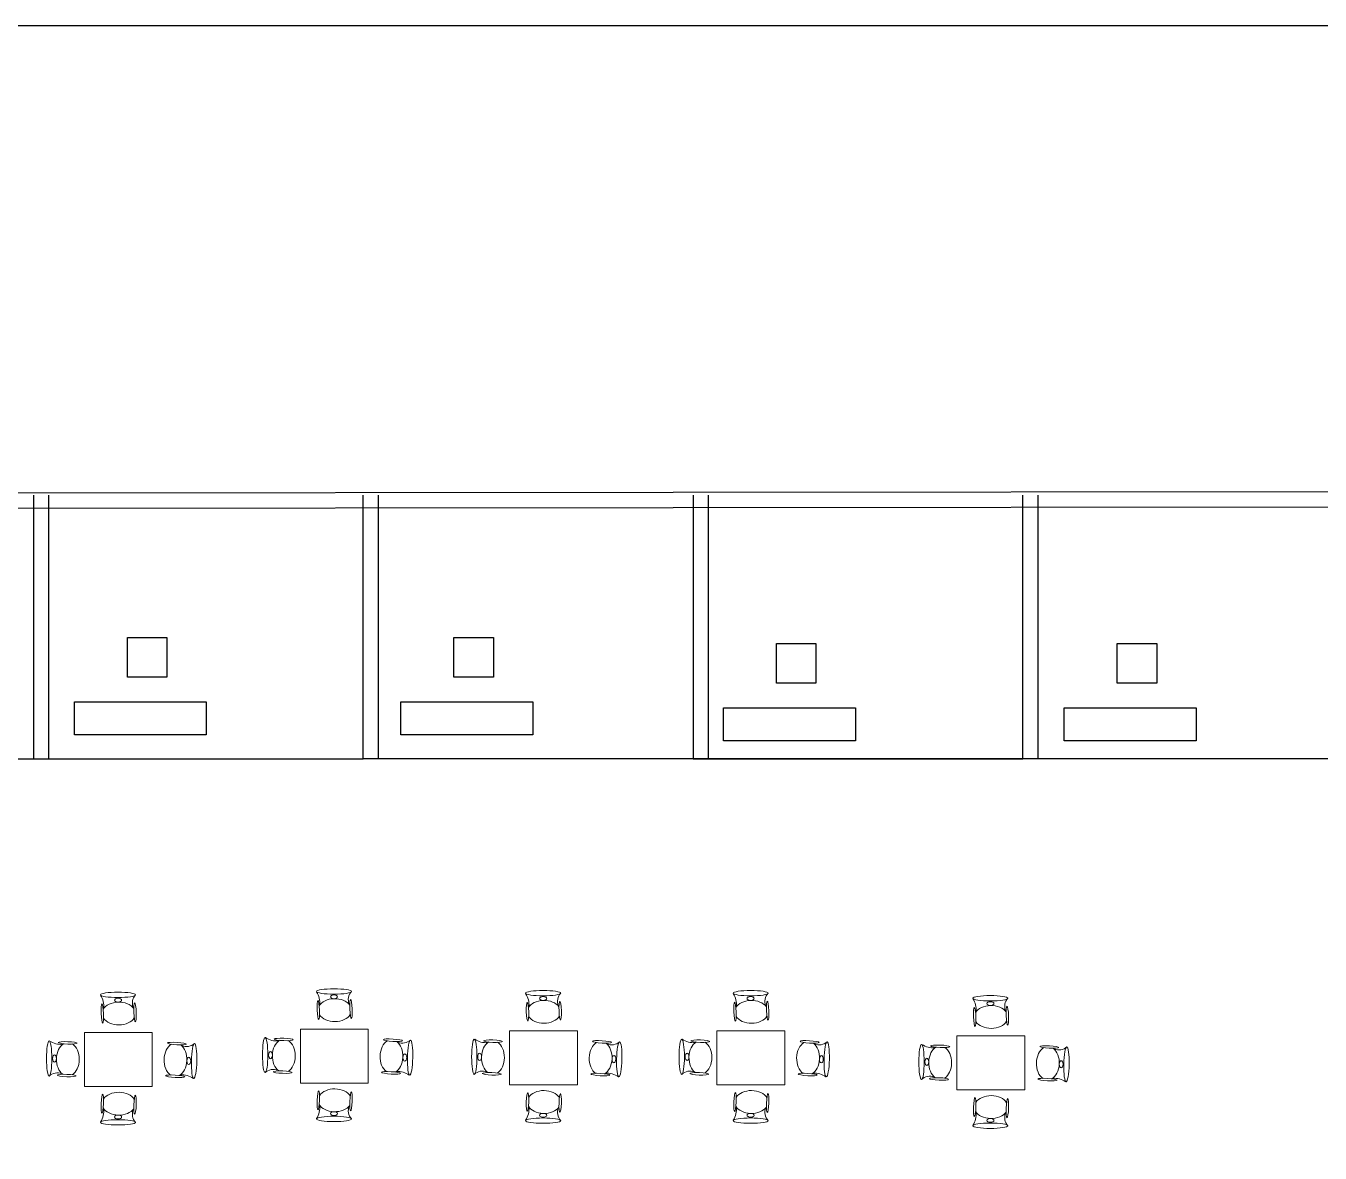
# Model space of a CAD drawing. Header units: inches. Extents: x 1919 to 4210, y 828 to 3049.
# Drawn here: x 2227.44 to 2247.07, y 1046.6 to 1063.69 of the extents above; entities that cross this region are included whole.
import ezdxf

# ---------------------------------------------------------------- set-up
doc = ezdxf.new("R2010")
doc.units = ezdxf.units.IN
doc.header["$MEASUREMENT"] = 0
doc.layers.add('BOUNDRY WALL', color=3, linetype='Continuous')
doc.layers.add('finiture', color=7, linetype='Continuous', lineweight=20)

msp = doc.modelspace()

# ---------------------------------------------------------------- linework, layer by layer
for p, q in [((2260.55901, 1056.63821), (2201.3174, 1056.57829)), ((2227.55901, 1056.57829), (2227.55901, 1052.57829)), ((2227.78901, 1056.57829), (2227.78901, 1052.57829)), ((2232.55901, 1052.57829), (2232.55901, 1056.57829)), ((2232.78901, 1052.57829), (2232.78901, 1056.57829)), ((2237.55901, 1056.57829), (2237.55901, 1052.57829)), ((2237.78901, 1056.57829), (2237.78901, 1052.57829)), ((2242.55901, 1052.57829), (2242.55901, 1056.57829)), ((2242.78901, 1052.57829), (2242.78901, 1056.57829)), ((2260.55924, 1056.40821), (2217.78901, 1056.36495)), ((2228.98218, 1053.81715), (2228.98218, 1054.41715)), ((2228.98218, 1054.41715), (2229.58218, 1054.41715)), ((2229.58218, 1054.41715), (2229.58218, 1053.81715)), ((2233.93305, 1053.81715), (2233.93305, 1054.41715)), ((2233.93305, 1054.41715), (2234.53305, 1054.41715)), ((2234.53305, 1054.41715), (2234.53305, 1053.81715)), ((2238.82243, 1053.72498), (2238.82243, 1054.32498)), ((2238.82243, 1054.32498), (2239.42243, 1054.32498)), ((2239.42243, 1054.32498), (2239.42243, 1053.72498)), ((2243.98855, 1053.72498), (2243.98855, 1054.32498)), ((2243.98855, 1054.32498), (2244.58855, 1054.32498)), ((2244.58855, 1054.32498), (2244.58855, 1053.72498)), ((2229.58218, 1053.81715), (2228.98218, 1053.81715)), ((2234.53305, 1053.81715), (2233.93305, 1053.81715)), ((2239.42243, 1053.72498), (2238.82243, 1053.72498)), ((2244.58855, 1053.72498), (2243.98855, 1053.72498)), ((2228.17937, 1053.44064), (2230.17937, 1053.44064)), ((2228.17937, 1052.94064), (2228.17937, 1053.44064)), ((2230.17937, 1053.44064), (2230.17937, 1052.94064)), ((2233.13023, 1053.44064), (2235.13023, 1053.44064)), ((2233.13023, 1052.94064), (2233.13023, 1053.44064)), ((2235.13023, 1053.44064), (2235.13023, 1052.94064)), ((2238.01961, 1053.34847), (2240.01961, 1053.34847)), ((2238.01961, 1052.84847), (2238.01961, 1053.34847)), ((2240.01961, 1053.34847), (2240.01961, 1052.84847)), ((2243.18574, 1053.34847), (2245.18574, 1053.34847)), ((2243.18574, 1052.84847), (2243.18574, 1053.34847)), ((2245.18574, 1053.34847), (2245.18574, 1052.84847)), ((2230.17937, 1052.94064), (2228.17937, 1052.94064)), ((2235.13023, 1052.94064), (2233.13023, 1052.94064)), ((2240.01961, 1052.84847), (2238.01961, 1052.84847)), ((2245.18574, 1052.84847), (2243.18574, 1052.84847)), ((2222.55901, 1052.57829), (2227.55901, 1052.57829)), ((2227.55901, 1052.57829), (2232.55901, 1052.57829)), ((2237.55901, 1052.57829), (2232.55901, 1052.57829)), ((2237.55901, 1052.57829), (2242.55901, 1052.57829)), ((2242.55901, 1052.57829), (2237.55901, 1052.57829)), ((2247.55901, 1052.57829), (2242.55901, 1052.57829))]:
    msp.add_line(p, q)
at = {"layer": 'BOUNDRY WALL'}
msp.add_lwpolyline([(2274.98398, 1027.82972), (2264.60376, 1063.69477), (2153.31648, 1063.69477), (2153.31648, 987.85057), (2268.89491, 987.46017), (2264.12696, 997.95311, -0.41421356), (2266.68914, 1007.51528), (2270.41176, 1009.66454, 0.38795748), (2275.52601, 1026.43677, -0.01985906), (2275.43226, 1026.65577), (2274.98398, 1027.82972)], format="xyb", dxfattribs=at)
at = {"layer": 'finiture'}
for p, q in [((2228.33102, 1048.42674), (2229.36089, 1048.42674)), ((2228.33102, 1047.60643), (2228.33102, 1048.42674)), ((2229.36089, 1048.42674), (2229.36089, 1047.60643)), ((2231.60516, 1048.47825), (2232.63504, 1048.47825)), ((2231.60516, 1047.65793), (2231.60516, 1048.47825)), ((2232.63504, 1048.47825), (2232.63504, 1047.65793)), ((2234.77618, 1048.45249), (2235.80605, 1048.45249)), ((2234.77618, 1047.63218), (2234.77618, 1048.45249)), ((2235.80605, 1048.45249), (2235.80605, 1047.63218)), ((2237.92143, 1048.45249), (2238.95131, 1048.45249)), ((2237.92143, 1047.63218), (2237.92143, 1048.45249)), ((2238.95131, 1048.45249), (2238.95131, 1047.63218)), ((2241.5565, 1048.37523), (2242.58638, 1048.37523)), ((2241.5565, 1047.55492), (2241.5565, 1048.37523)), ((2242.58638, 1048.37523), (2242.58638, 1047.55492)), ((2229.36089, 1047.60643), (2228.33102, 1047.60643)), ((2232.63504, 1047.65793), (2231.60516, 1047.65793)), ((2235.80605, 1047.63218), (2234.77618, 1047.63218)), ((2238.95131, 1047.63218), (2237.92143, 1047.63218)), ((2242.58638, 1047.55492), (2241.5565, 1047.55492))]:
    msp.add_line(p, q, dxfattribs=at)
for centre, radius, start, end in [((2228.31534, 1048.81998), 0.31156, 354.791423, 33.302368), ((2229.24718, 1048.8705), 0.18936, 137.947159, 200.558798), ((2231.58949, 1048.87148), 0.31156, 354.791423, 33.302368), ((2232.52132, 1048.922), 0.18936, 137.947159, 200.558798), ((2234.7605, 1048.84573), 0.31156, 354.791423, 33.302368), ((2235.69233, 1048.89625), 0.18936, 137.947159, 200.558798), ((2237.90575, 1048.84573), 0.31156, 354.791423, 33.302368), ((2238.83759, 1048.89625), 0.18936, 137.947159, 200.558798), ((2241.54082, 1048.76847), 0.31156, 354.791423, 33.302368), ((2242.47266, 1048.81899), 0.18936, 137.947159, 200.558798), ((2227.97383, 1048.55729), 0.31156, 236.697632, 275.208577), ((2229.87776, 1048.40234), 0.18936, 248.155517, 310.767156), ((2231.24797, 1048.60879), 0.31156, 236.697632, 275.208577), ((2233.1519, 1048.45384), 0.18936, 248.155517, 310.767156), ((2234.41899, 1048.58304), 0.31156, 236.697632, 275.208577), ((2236.32292, 1048.42809), 0.18936, 248.155517, 310.767156), ((2237.56424, 1048.58304), 0.31156, 236.697632, 275.208577), ((2239.46817, 1048.42809), 0.18936, 248.155517, 310.767156), ((2241.19931, 1048.50578), 0.31156, 236.697632, 275.208577), ((2243.10324, 1048.35083), 0.18936, 248.155517, 310.767156), ((2227.9233, 1047.62546), 0.18936, 69.441202, 132.052841), ((2231.19745, 1047.67696), 0.18936, 69.441202, 132.052841), ((2233.08048, 1047.52338), 0.31156, 55.411948, 93.922892), ((2234.36846, 1047.65121), 0.18936, 69.441202, 132.052841), ((2236.2515, 1047.49763), 0.31156, 55.411948, 93.922892), ((2237.51372, 1047.65121), 0.18936, 69.441202, 132.052841), ((2239.39675, 1047.49763), 0.31156, 55.411948, 93.922892), ((2229.80634, 1047.47187), 0.31156, 55.411948, 93.922892), ((2241.14879, 1047.57395), 0.18936, 69.441202, 132.052841), ((2243.03182, 1047.42036), 0.31156, 55.411948, 93.922892), ((2228.31534, 1047.24025), 0.31156, 326.697632, 5.208577), ((2229.24718, 1047.18973), 0.18936, 159.441202, 222.052841), ((2231.58949, 1047.29176), 0.31156, 326.697632, 5.208577), ((2232.52132, 1047.24123), 0.18936, 159.441202, 222.052841), ((2234.7605, 1047.266), 0.31156, 326.697632, 5.208577), ((2235.69233, 1047.21548), 0.18936, 159.441202, 222.052841), ((2237.90575, 1047.266), 0.31156, 326.697632, 5.208577), ((2238.83759, 1047.21548), 0.18936, 159.441202, 222.052841), ((2241.54082, 1047.18874), 0.31156, 326.697632, 5.208577), ((2242.47266, 1047.13822), 0.18936, 159.441202, 222.052841)]:
    msp.add_arc(centre, radius, start, end, dxfattribs=at)
at = {"layer": 'finiture', "extrusion": (0, 0, -1)}
for centre, major_axis, ratio in [((2228.84122, 1048.99682), (0.26608, 0), 0.15194336), ((2232.11537, 1049.04832), (0.26608, 0), 0.15194336), ((2232.11537, 1048.96747), (0.05446, 0), 0.53027723), ((2235.28638, 1049.02257), (0.26608, 0), 0.15194336), ((2235.28638, 1048.94171), (0.05446, 0), 0.53027723), ((2238.43163, 1049.02257), (0.26608, 0), 0.15194336), ((2238.43163, 1048.94171), (0.05446, 0), 0.53027723), ((2242.0667, 1048.94531), (0.26608, 0), 0.15194336), ((2228.60364, 1048.7143), (-0.00553, 0.14436), 0.12428214), ((2228.84122, 1048.91596), (0.05446, 0), 0.53027723), ((2229.09932, 1048.73062), (-0.00553, 0.14436), 0.12428214), ((2231.87778, 1048.7658), (-0.00553, 0.14436), 0.12428214), ((2232.37347, 1048.78212), (-0.00553, 0.14436), 0.12428214), ((2235.04879, 1048.74005), (-0.00553, 0.14436), 0.12428214), ((2235.54448, 1048.75637), (-0.00553, 0.14436), 0.12428214), ((2238.19405, 1048.74005), (-0.00553, 0.14436), 0.12428214), ((2238.68974, 1048.75637), (-0.00553, 0.14436), 0.12428214), ((2241.82912, 1048.66279), (-0.00553, 0.14436), 0.12428214), ((2242.0667, 1048.86445), (0.05446, 0), 0.53027723), ((2242.32481, 1048.67911), (-0.00553, 0.14436), 0.12428214)]:
    msp.add_ellipse(centre, major_axis=major_axis, ratio=ratio, dxfattribs=at)
for centre, start_param, end_param in [((2228.85276, 1048.71382), 3.51891537, 5.82415069), ((2232.12691, 1048.76532), 3.51891537, 5.82415069), ((2235.29792, 1048.73957), 3.51891537, 5.82415069), ((2238.44318, 1048.73957), 3.51891537, 5.82415069), ((2242.07825, 1048.66231), 3.51891537, 5.82415069), ((2228.85276, 1048.71382), 6.67515541, 9.00939519), ((2232.12691, 1048.76532), 6.67515541, 9.00939519), ((2235.29792, 1048.73957), 6.67515541, 9.00939519), ((2238.44318, 1048.73957), 6.67515541, 9.00939519), ((2242.07825, 1048.66231), 6.67515541, 9.00939519)]:
    msp.add_ellipse(centre, major_axis=(0.25427, 0), ratio=0.68141106, start_param=start_param, end_param=end_param, dxfattribs=at)
at = {"layer": 'finiture'}
for centre, major_axis, ratio in [((2227.79699, 1048.03141), (0, -0.26608), 0.15194336), ((2228.07951, 1048.269), (-0.14436, 0.00553), 0.12428214), ((2229.73459, 1048.25767), (0.1442, -0.00877), 0.12428214), ((2229.99493, 1047.99366), (0.00597, 0.26601), 0.15194336), ((2231.07113, 1048.08291), (0, -0.26608), 0.15194336), ((2231.35365, 1048.3205), (-0.14436, 0.00553), 0.12428214), ((2233.00874, 1048.30917), (0.1442, -0.00877), 0.12428214), ((2233.26908, 1048.04516), (0.00597, 0.26601), 0.15194336), ((2234.24214, 1048.05716), (0, -0.26608), 0.15194336), ((2234.52466, 1048.29475), (-0.14436, 0.00553), 0.12428214), ((2236.17975, 1048.28342), (0.1442, -0.00877), 0.12428214), ((2236.44009, 1048.01941), (0.00597, 0.26601), 0.15194336), ((2237.3874, 1048.05716), (0, -0.26608), 0.15194336), ((2237.66992, 1048.29475), (-0.14436, 0.00553), 0.12428214), ((2239.325, 1048.28342), (0.1442, -0.00877), 0.12428214), ((2239.58535, 1048.01941), (0.00597, 0.26601), 0.15194336), ((2241.02247, 1047.9799), (0, -0.26608), 0.15194336), ((2241.30499, 1048.21749), (-0.14436, 0.00553), 0.12428214), ((2242.96007, 1048.20616), (0.1442, -0.00877), 0.12428214), ((2243.22042, 1047.94215), (0.00597, 0.26601), 0.15194336), ((2227.87784, 1048.03141), (0, -0.05446), 0.53027723), ((2229.9141, 1047.99547), (0.00122, 0.05444), 0.53027723), ((2231.15199, 1048.08291), (0, -0.05446), 0.53027723), ((2233.18824, 1048.04697), (0.00122, 0.05444), 0.53027723), ((2234.323, 1048.05716), (0, -0.05446), 0.53027723), ((2236.35926, 1048.02122), (0.00122, 0.05444), 0.53027723), ((2237.46825, 1048.05716), (0, -0.05446), 0.53027723), ((2239.50451, 1048.02122), (0.00122, 0.05444), 0.53027723), ((2241.10332, 1047.9799), (0, -0.05446), 0.53027723), ((2243.13958, 1047.94396), (0.00122, 0.05444), 0.53027723), ((2228.06319, 1047.77331), (-0.14436, 0.00553), 0.12428214), ((2231.33733, 1047.82481), (-0.14436, 0.00553), 0.12428214), ((2232.9813, 1047.81397), (0.1442, -0.00877), 0.12428214), ((2234.50835, 1047.79906), (-0.14436, 0.00553), 0.12428214), ((2236.15231, 1047.78822), (0.1442, -0.00877), 0.12428214), ((2237.6536, 1047.79906), (-0.14436, 0.00553), 0.12428214), ((2239.29757, 1047.78822), (0.1442, -0.00877), 0.12428214), ((2229.70715, 1047.76247), (0.1442, -0.00877), 0.12428214), ((2241.28867, 1047.7218), (-0.14436, 0.00553), 0.12428214), ((2242.93264, 1047.71096), (0.1442, -0.00877), 0.12428214), ((2228.60364, 1047.34593), (-0.00553, -0.14436), 0.12428214), ((2229.09932, 1047.32961), (-0.00553, -0.14436), 0.12428214), ((2231.87778, 1047.39743), (-0.00553, -0.14436), 0.12428214), ((2232.37347, 1047.38112), (-0.00553, -0.14436), 0.12428214), ((2235.04879, 1047.37168), (-0.00553, -0.14436), 0.12428214), ((2235.54448, 1047.35536), (-0.00553, -0.14436), 0.12428214), ((2238.19405, 1047.37168), (-0.00553, -0.14436), 0.12428214), ((2238.68974, 1047.35536), (-0.00553, -0.14436), 0.12428214), ((2241.82912, 1047.29442), (-0.00553, -0.14436), 0.12428214), ((2242.32481, 1047.2781), (-0.00553, -0.14436), 0.12428214), ((2232.11537, 1047.19577), (0.05446, 0), 0.53027723), ((2228.84122, 1047.06341), (0.26608, 0), 0.15194336), ((2228.84122, 1047.14427), (0.05446, 0), 0.53027723), ((2232.11537, 1047.11491), (0.26608, 0), 0.15194336), ((2235.28638, 1047.08916), (0.26608, 0), 0.15194336), ((2235.28638, 1047.17002), (0.05446, 0), 0.53027723), ((2238.43163, 1047.08916), (0.26608, 0), 0.15194336), ((2238.43163, 1047.17002), (0.05446, 0), 0.53027723), ((2242.0667, 1047.0119), (0.26608, 0), 0.15194336), ((2242.0667, 1047.09276), (0.05446, 0), 0.53027723)]:
    msp.add_ellipse(centre, major_axis=major_axis, ratio=ratio, dxfattribs=at)
for centre, major_axis, start_param, end_param in [((2228.07999, 1048.01987), (0, -0.25427), 3.51891537, 5.82415069), ((2228.07999, 1048.01987), (0, -0.25427), 6.67515541, 9.00939519), ((2229.71226, 1048.01155), (0.00571, 0.25421), 6.67515541, 9.00939519), ((2229.71226, 1048.01155), (0.00571, 0.25421), 3.51891537, 5.82415069), ((2231.35413, 1048.07137), (0, -0.25427), 3.51891537, 5.82415069), ((2231.35413, 1048.07137), (0, -0.25427), 6.67515541, 9.00939519), ((2232.98641, 1048.06305), (0.00571, 0.25421), 6.67515541, 9.00939519), ((2232.98641, 1048.06305), (0.00571, 0.25421), 3.51891537, 5.82415069), ((2234.52514, 1048.04562), (0, -0.25427), 3.51891537, 5.82415069), ((2234.52514, 1048.04562), (0, -0.25427), 6.67515541, 9.00939519), ((2236.15742, 1048.0373), (0.00571, 0.25421), 6.67515541, 9.00939519), ((2236.15742, 1048.0373), (0.00571, 0.25421), 3.51891537, 5.82415069), ((2237.6704, 1048.04562), (0, -0.25427), 3.51891537, 5.82415069), ((2237.6704, 1048.04562), (0, -0.25427), 6.67515541, 9.00939519), ((2239.30268, 1048.0373), (0.00571, 0.25421), 6.67515541, 9.00939519), ((2239.30268, 1048.0373), (0.00571, 0.25421), 3.51891537, 5.82415069), ((2241.30547, 1047.96836), (0, -0.25427), 3.51891537, 5.82415069), ((2241.30547, 1047.96836), (0, -0.25427), 6.67515541, 9.00939519), ((2242.93775, 1047.96004), (0.00571, 0.25421), 6.67515541, 9.00939519), ((2242.93775, 1047.96004), (0.00571, 0.25421), 3.51891537, 5.82415069), ((2228.85276, 1047.34641), (0.25427, 0), 6.67515541, 9.00939519), ((2232.12691, 1047.39791), (0.25427, 0), 6.67515541, 9.00939519), ((2235.29792, 1047.37216), (0.25427, 0), 6.67515541, 9.00939519), ((2238.44318, 1047.37216), (0.25427, 0), 6.67515541, 9.00939519), ((2242.07825, 1047.2949), (0.25427, 0), 6.67515541, 9.00939519), ((2228.85276, 1047.34641), (0.25427, 0), 3.51891537, 5.82415069), ((2232.12691, 1047.39791), (0.25427, 0), 3.51891537, 5.82415069), ((2235.29792, 1047.37216), (0.25427, 0), 3.51891537, 5.82415069), ((2238.44318, 1047.37216), (0.25427, 0), 3.51891537, 5.82415069), ((2242.07825, 1047.2949), (0.25427, 0), 3.51891537, 5.82415069)]:
    msp.add_ellipse(centre, major_axis=major_axis, ratio=0.68141106, start_param=start_param, end_param=end_param, dxfattribs=at)

doc.saveas('drawing.dxf')
